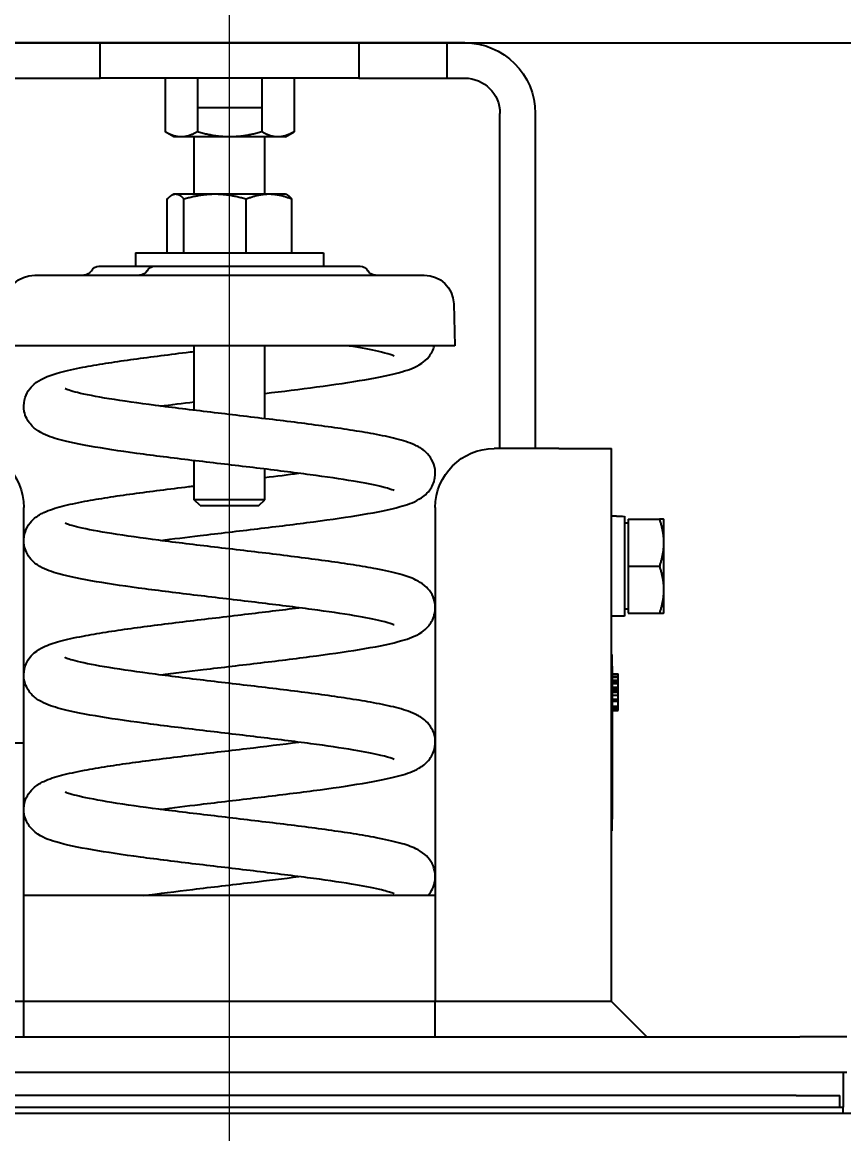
# Model space of a CAD drawing. Header units: inches. Extents: x 707 to 13003, y 909 to 9309.
# Drawn here: x 8215 to 8354.7, y 1533.2 to 1722.2 of the extents above; entities that cross this region are included whole.
import ezdxf

# ---------------------------------------------------------------- set-up
doc = ezdxf.new("R2010")
doc.units = ezdxf.units.IN
doc.header["$MEASUREMENT"] = 0
doc.linetypes.add('CENTER', pattern=[50.8, 31.75, -6.35, 6.35, -6.35])
doc.layers.add('CEN', color=1, linetype='CENTER', lineweight=15)
doc.styles.get("Standard").update_dxf_attribs({"font": 'Arial.ttf'})
doc.dimstyles.new('ISO-25', dxfattribs={"dimscale": 5, "dimtxt": 15, "dimasz": 12, "dimexe": 3, "dimexo": 3, "dimgap": 4, "dimtad": 1, "dimdsep": 46, "dimtxsty": 'Standard', "dimblk": 'OPEN30', "dimcen": 4, "dimclrd": 3, "dimclre": 3, "dimclrt": 3, "dimadec": 0, "dimazin": 0, "dimtfac": 1, "dimtmove": 0, "dimatfit": 3, "dimldrblk": 'OPEN30', "dimfxl": 1, "dimarcsym": 0})

# ---------------------------------------------------------------- blocks, each defined once
blk = doc.blocks.new('BKM-1')
at = {"color": 2}
for p, q in [((-40, 0), (-37, 0)), ((-37, 0), (-22, 0)), ((-37, -6), (-37, 0)), ((-22, 0), (-22, -6)), ((-22, 0), (22, 0)), ((22, 0), (37, 0)), ((22, -6), (22, 0)), ((-37, -6), (-40, -6)), ((-22, -6), (-37, -6)), ((-22, -6), (22, -6)), ((-10.97, -6), (-10.97, -15.15)), ((-5.48, -6), (-5.48, -11)), ((5.48, -6), (5.48, -11)), ((10.97, -6), (10.97, -15.15)), ((37, -6), (22, -6)), ((-5.48, -11), (-5.48, -15.15)), ((5.48, -11), (-5.48, -11)), ((5.48, -11), (5.48, -15.15)), ((-52, -12), (-52, -69)), ((-46, -69), (-46, -12)), ((-9.5, -16), (-10.97, -15.15)), ((-9.5, -16), (-8.23, -16)), ((-8.23, -16), (0, -16)), ((-6, -25.7), (-6, -16)), ((0, -16), (8.23, -16)), ((6, -25.7), (6, -16)), ((8.23, -16), (9.5, -16)), ((9.5, -16), (10.97, -15.15)), ((-9.5, -25.7), (-9.83, -25.89)), ((-6.7, -25.7), (-9.5, -25.7)), ((2.48, -25.7), (-6.7, -25.7)), ((9.18, -25.7), (2.48, -25.7)), ((9.5, -25.7), (9.18, -25.7)), ((9.5, -25.7), (9.83, -25.89)), ((-10.59, -35.7), (-10.59, -26.55)), ((-2.82, -35.7), (-2.82, -26.55)), ((7.77, -35.7), (7.77, -26.55)), ((10.59, -35.7), (10.59, -26.55)), ((16, -35.7), (-16, -35.7)), ((-16, -35.7), (-16, -38)), ((16, -35.7), (16, -38)), ((33.13, -39.5), (-33.13, -39.5)), ((-11.65, -38), (-22.21, -38)), ((-10.09, -38), (-11.65, -38)), ((-5.03, -38), (-10.09, -38)), ((-4.29, -38), (-5.03, -38)), ((12.72, -38), (-4.29, -38)), ((15.19, -38), (12.72, -38)), ((16.57, -38), (15.19, -38)), ((22.21, -38), (16.57, -38)), ((-38.13, -44.37), (-38.31, -51.5)), ((-38.31, -51.5), (38.31, -51.5)), ((-6, -63.91), (-6, -51.5)), ((6, -62.48), (6, -51.5)), ((-56, -69), (-65, -69)), ((-65, -163), (-65, -69)), ((-56, -69), (-45, -69)), ((6, -77.7), (6, -71.05)), ((-6, -77.7), (-6, -72.48)), ((-35, -79), (-35, -163)), ((-6, -77.7), (6, -77.7)), ((-5, -78.7), (-6, -77.7)), ((5, -78.7), (-5, -78.7)), ((5, -78.7), (6, -77.7)), ((35, -119), (35, -79)), ((-73.83, -81), (-73.83, -85)), ((-67.8, -81), (-73.12, -81)), ((-67.8, -81), (-67.8, -89)), ((-67.2, -80.51), (-67.2, -97.5)), ((-65.83, -80.5), (-65, -80.5)), ((-67.8, -81.7), (-67.2, -81.7)), ((-73.83, -85), (-73.83, -93)), ((-67.8, -89), (-73.12, -89)), ((-67.8, -89), (-67.8, -97)), ((-73.83, -93), (-73.83, -97)), ((-67.8, -96.3), (-67.2, -96.3)), ((-67.8, -97), (-73.12, -97)), ((-67.2, -97.5), (-65, -97.5)), ((-65, -104), (-65.1, -104)), ((-65.1, -106), (-65.1, -104)), ((-65.1, -107.3), (-66.1, -107.3)), ((-65.1, -107.68), (-66.1, -107.68)), ((-65.1, -106), (-65.1, -132)), ((-66.1, -107.86), (-66.1, -107.76)), ((-66.1, -108.35), (-66.1, -107.86)), ((-65.1, -107.86), (-66.1, -107.86)), ((-65.1, -108.35), (-66.1, -108.35)), ((-65.1, -108.72), (-66.1, -108.72)), ((-66.1, -108.92), (-66.1, -108.8)), ((-65.1, -108.92), (-66.1, -108.92)), ((-65.1, -108.94), (-66.1, -108.94)), ((-66.1, -109.55), (-66.1, -108.94)), ((-65.1, -109.55), (-66.1, -109.55)), ((-65.1, -109.93), (-66.1, -109.93)), ((-66.1, -110.12), (-66.1, -110.02)), ((-66.1, -110.44), (-66.1, -110.12)), ((-65.1, -110.12), (-66.1, -110.12)), ((-65.1, -110.44), (-66.1, -110.44)), ((-66.1, -110.93), (-66.1, -110.85)), ((-65.1, -110.93), (-66.1, -110.93)), ((-65.1, -111.59), (-66.1, -111.59)), ((-65.1, -111.92), (-66.1, -111.92)), ((-65.1, -112.79), (-66.1, -112.79)), ((-66.1, -113.07), (-66.1, -112.99)), ((-65.1, -112.99), (-66.1, -112.99)), ((-66.1, -113.31), (-66.1, -113.07)), ((-65.1, -113.07), (-66.1, -113.07)), ((-66.1, -113.54), (-66.1, -113.31)), ((-65.1, -113.31), (-66.1, -113.31)), ((-65.1, -113.54), (-66.1, -113.54)), ((35, -163), (35, -119)), ((53, -119), (35, -119)), ((-65.1, -134), (-65.1, -132)), ((-65, -134), (-65.1, -134)), ((-35, -145), (35, -145)), ((-65, -163), (-71, -169)), ((-65, -163), (-56, -163)), ((-56, -163), (-35, -163)), ((-35, -163), (35, -163)), ((-35, -169), (-35, -163)), ((35, -169), (35, -163)), ((35, -163), (56, -163)), ((-105, -169), (-97, -169)), ((97, -169), (-97, -169)), ((-97, -175), (-105, -175)), ((-104.38, -175), (-104.38, -181)), ((97, -175), (-97, -175)), ((-96.38, -179), (-103.8, -179)), ((-103.8, -181), (-103.8, -179)), ((-96.38, -179), (95.62, -179)), ((-103.8, -181), (-104.38, -181)), ((-104.38, -182), (-104.38, -181)), ((103.03, -181), (-103.8, -181)), ((103.62, -182), (-104.38, -182))]:
    blk.add_line(p, q, dxfattribs=at)
for centre, radius, start, end in [((-40, -12), 12, 90, 180), ((-40, -12), 6, 90, 180), ((-33.13, -44.5), 5, 90, 178.5), ((-24.81, -38), 1.5, 270, 330), ((-22.21, -39.5), 1.5, 90, 150), ((12.72, -39.5), 1.5, 30, 90), ((15.32, -38), 1.5, 210, 270), ((22.21, -39.5), 1.5, 30, 90), ((24.81, -38), 1.5, 210, 270), ((33.13, -44.5), 5, 1.5, 90), ((-45, -79), 10, 0, 90), ((45, -79), 10, 90, 180)]:
    blk.add_arc(centre, radius, start, end, dxfattribs=at)
blk.add_ellipse((-65.83, -89), major_axis=(-23.35, 0), ratio=0.36397, start_param=4.712389, end_param=4.771246, dxfattribs=at)
for points, weights in [([(-10.97, -15.15), (-9.5, -16), (-8.23, -16)], [1, 1.0379548493, 1]), ([(-8.23, -16), (-6.95, -16), (-5.48, -15.15)], [1, 1.0379548493, 1]), ([(-5.48, -15.15), (-2.55, -16), (0, -16)], [1, 1.0379548493, 1]), ([(0, -16), (2.55, -16), (5.48, -15.15)], [1, 1.0379548493, 1]), ([(5.48, -15.15), (6.95, -16), (8.23, -16)], [1, 1.0379548493, 1]), ([(8.23, -16), (9.5, -16), (10.97, -15.15)], [1, 1.0379548493, 1]), ([(-6.7, -25.7), (-8.51, -25.7), (-10.59, -26.55)], [1, 1.0379548493, 1]), ([(-10.59, -26.55), (-10.19, -26.1), (-9.83, -25.89)], [1, 1.01981576443, 1.01894039046]), ([(-2.82, -26.55), (-4.9, -25.7), (-6.7, -25.7)], [1, 1.0379548493, 1]), ([(2.48, -25.7), (0.02, -25.7), (-2.82, -26.55)], [1, 1.0379548493, 1]), ([(7.77, -26.55), (4.94, -25.7), (2.48, -25.7)], [1, 1.0379548493, 1]), ([(9.18, -25.7), (8.53, -25.7), (7.77, -26.55)], [1, 1.0379548493, 1]), ([(10.59, -26.55), (9.84, -25.7), (9.18, -25.7)], [1, 1.0379548493, 1]), ([(-73.12, -81), (-73.83, -83.14), (-73.83, -85)], [1, 1.0379548493, 1]), ([(-73.83, -81), (-73.83, -81), (-73.12, -81)], [1, 1.0379548493, 1]), ([(-73.83, -85), (-73.83, -86.86), (-73.12, -89)], [1, 1.0379548493, 1]), ([(-73.12, -89), (-73.83, -91.14), (-73.83, -93)], [1, 1.0379548493, 1]), ([(-73.83, -93), (-73.83, -94.86), (-73.12, -97)], [1, 1.0379548493, 1]), ([(-73.12, -97), (-73.83, -97), (-73.83, -97)], [1, 1.0379548493, 1])]:
    blk.add_rational_spline(points, weights, degree=2, dxfattribs=at)
for points, knots in [([(-6, -59.62), (-9.05, -59.25), (-12.03, -58.88), (-17.82, -58.11), (-20.6, -57.7), (-25.52, -56.86), (-27.62, -56.43), (-30.53, -55.57), (-31.51, -55.28), (-33.07, -54.22), (-33.5, -53.88), (-34.29, -52.89), (-34.66, -52.27), (-34.85, -51.5)], [31.934825, 31.934825, 31.934825, 31.934825, 32.236675, 32.236675, 32.565761, 32.565761, 32.910862, 32.910862, 33.151815, 33.151815, 33.231448, 33.231448, 33.295749, 33.295749, 33.295749, 33.295749]), ([(-27.98, -53.27), (-27.98, -53.27), (-27.87, -53.21), (-27.3, -53), (-26.66, -52.81), (-24.67, -52.33), (-23.12, -52.02), (-20.87, -51.64), (-20.44, -51.57), (-19.99, -51.5)], [33.5500459, 33.5500459, 33.5500459, 33.5500459, 33.6506262, 33.6506262, 33.8358363, 33.8358363, 34.0993628, 34.0993628, 34.1600279, 34.1600279, 34.1600279, 34.1600279]), ([(-27.98, -76.13), (-27.98, -76.13), (-27.85, -76.07), (-27.24, -75.84), (-26.58, -75.65), (-24.52, -75.15), (-22.93, -74.84), (-18.94, -74.18), (-16.45, -73.81), (-10.9, -73.07), (-7.81, -72.69), (-1.41, -71.92), (1.92, -71.53), (8.46, -70.75), (11.68, -70.36), (17.69, -69.56), (20.47, -69.15), (25.42, -68.31), (27.52, -67.88), (30.43, -67.04), (31.41, -66.74), (32.97, -65.72), (33.45, -65.37), (34.33, -64.26), (34.74, -63.56), (35.03, -62.05), (35.02, -61.36), (34.75, -60.14), (34.51, -59.61), (33.91, -58.68), (33.55, -58.32), (32.67, -57.56), (32.18, -57.29), (30.82, -56.63), (29.95, -56.34), (27.78, -55.74), (26.46, -55.45), (23.76, -54.94), (22.46, -54.71), (19.72, -54.28), (18.3, -54.07), (13.89, -53.46), (10.68, -53.05), (6.91, -52.59), (6.46, -52.54), (6, -52.49)], [27.266861, 27.266861, 27.266861, 27.266861, 27.372921, 27.372921, 27.56142, 27.56142, 27.827204, 27.827204, 28.130204, 28.130204, 28.445651, 28.445651, 28.766086, 28.766086, 29.089941, 29.089941, 29.418906, 29.418906, 29.763515, 29.763515, 30.000894, 30.000894, 30.090227, 30.090227, 30.16121, 30.16121, 30.210568, 30.210568, 30.260295, 30.260295, 30.322788, 30.322788, 30.428753, 30.428753, 30.625608, 30.625608, 30.851946, 30.851946, 31.030272, 31.030272, 31.199534, 31.199534, 31.53063, 31.53063, 31.57565, 31.57565, 31.57565, 31.57565]), ([(11.77, -84.62), (9.62, -84.34), (7.35, -84.07), (1.8, -83.4), (-1.52, -83.01), (-8.08, -82.23), (-11.3, -81.83), (-17.34, -81.03), (-20.15, -80.63), (-25.14, -79.79), (-27.28, -79.36), (-30.19, -78.54), (-31.16, -78.24), (-32.78, -77.3), (-33.41, -76.91), (-34.43, -75.52), (-34.8, -74.81), (-35.04, -73.34), (-35.01, -72.66), (-34.71, -71.45), (-34.45, -70.94), (-33.83, -70.02), (-33.47, -69.67), (-32.56, -68.92), (-32.05, -68.65), (-30.54, -67.94), (-29.52, -67.63), (-27.18, -67.04), (-25.9, -66.77), (-23.26, -66.28), (-21.94, -66.06), (-19.18, -65.63), (-17.74, -65.42), (-13.28, -64.81), (-10.06, -64.4), (-3.46, -63.61), (-0.09, -63.21), (6.46, -62.43), (9.65, -62.04), (15.5, -61.28), (18.17, -60.9), (22.66, -60.17), (24.52, -59.81), (26.45, -59.34), (26.93, -59.21), (27.59, -58.99), (27.81, -58.91), (27.96, -58.84), (27.98, -58.83), (27.98, -58.83)], [25.059919, 25.059919, 25.059919, 25.059919, 25.29135, 25.29135, 25.611639, 25.611639, 25.935349, 25.935349, 26.264016, 26.264016, 26.60744, 26.60744, 26.836693, 26.836693, 26.956067, 26.956067, 27.023292, 27.023292, 27.072242, 27.072242, 27.122433, 27.122433, 27.186444, 27.186444, 27.298477, 27.298477, 27.524378, 27.524378, 27.734325, 27.734325, 27.910847, 27.910847, 28.079457, 28.079457, 28.409916, 28.409916, 28.734372, 28.734372, 29.055335, 29.055335, 29.371684, 29.371684, 29.676569, 29.676569, 29.808077, 29.808077, 29.915005, 29.915005, 29.960429, 29.960429, 29.960429, 29.960429]), ([(-27.98, -98.99), (-27.98, -98.99), (-27.86, -98.93), (-27.29, -98.72), (-26.65, -98.52), (-24.65, -98.04), (-23.1, -97.73), (-19.17, -97.07), (-16.71, -96.71), (-11.2, -95.97), (-8.13, -95.59), (-1.74, -94.82), (1.58, -94.43), (8.14, -93.65), (11.36, -93.25), (17.4, -92.46), (20.2, -92.05), (25.19, -91.21), (27.32, -90.78), (30.23, -89.96), (31.2, -89.66), (32.8, -88.71), (33.41, -88.33), (34.41, -86.99), (34.78, -86.28), (35.04, -84.8), (35.01, -84.12), (34.72, -82.91), (34.47, -82.39), (33.85, -81.47), (33.49, -81.12), (32.59, -80.36), (32.09, -80.1), (30.61, -79.4), (29.63, -79.1), (27.34, -78.5), (26.05, -78.23), (23.4, -77.73), (22.09, -77.51), (19.34, -77.08), (17.9, -76.87), (13.46, -76.26), (10.24, -75.85), (6.61, -75.42), (6.31, -75.38), (6, -75.34)], [20.983675, 20.983675, 20.983675, 20.983675, 21.084859, 21.084859, 21.270434, 21.270434, 21.534214, 21.534214, 21.836508, 21.836508, 22.15171, 22.15171, 22.472021, 22.472021, 22.795754, 22.795754, 23.124465, 23.124465, 23.468066, 23.468066, 23.698488, 23.698488, 23.812693, 23.812693, 23.880776, 23.880776, 23.929822, 23.929822, 23.979891, 23.979891, 24.043506, 24.043506, 24.153935, 24.153935, 24.372125, 24.372125, 24.585802, 24.585802, 24.762819, 24.762819, 24.931611, 24.931611, 25.26225, 25.26225, 25.292465, 25.292465, 25.292465, 25.292465]), ([(11.77, -107.48), (9.45, -107.18), (7, -106.88), (1.25, -106.19), (-2.08, -105.8), (-8.62, -105.02), (-11.83, -104.62), (-17.82, -103.82), (-20.6, -103.42), (-25.53, -102.57), (-27.62, -102.14), (-30.53, -101.29), (-31.51, -101), (-33.07, -99.93), (-33.5, -99.6), (-34.33, -98.56), (-34.73, -97.85), (-35.03, -96.34), (-35.02, -95.66), (-34.76, -94.43), (-34.51, -93.9), (-33.91, -92.97), (-33.55, -92.61), (-32.67, -91.85), (-32.19, -91.58), (-30.83, -90.92), (-29.97, -90.64), (-27.81, -90.04), (-26.48, -89.74), (-23.78, -89.22), (-22.47, -89), (-19.74, -88.57), (-18.32, -88.36), (-13.91, -87.75), (-10.7, -87.34), (-4.13, -86.54), (-0.76, -86.15), (5.82, -85.37), (9.03, -84.98), (14.95, -84.21), (17.66, -83.83), (22.27, -83.1), (24.18, -82.74), (26.22, -82.26), (26.74, -82.12), (27.48, -81.89), (27.73, -81.8), (27.94, -81.71), (27.98, -81.69), (27.98, -81.69)], [18.776734, 18.776734, 18.776734, 18.776734, 19.025943, 19.025943, 19.346437, 19.346437, 19.67035, 19.67035, 19.999437, 19.999437, 20.344543, 20.344543, 20.585528, 20.585528, 20.66508, 20.66508, 20.736263, 20.736263, 20.785641, 20.785641, 20.835347, 20.835347, 20.897774, 20.897774, 21.003478, 21.003478, 21.199101, 21.199101, 21.426297, 21.426297, 21.604693, 21.604693, 21.77398, 21.77398, 22.1051, 22.1051, 22.429822, 22.429822, 22.751016, 22.751016, 23.067783, 23.067783, 23.373907, 23.373907, 23.507879, 23.507879, 23.618903, 23.618903, 23.677243, 23.677243, 23.677243, 23.677243]), ([(-27.98, -121.84), (-27.98, -121.85), (-27.86, -121.78), (-27.26, -121.56), (-26.59, -121.37), (-24.55, -120.88), (-22.97, -120.57), (-19, -119.9), (-16.52, -119.54), (-10.97, -118.8), (-7.89, -118.42), (-1.49, -117.65), (1.84, -117.26), (8.38, -116.48), (11.6, -116.08), (17.61, -115.28), (20.4, -114.88), (25.36, -114.03), (27.47, -113.6), (30.38, -112.77), (31.35, -112.47), (32.93, -111.47), (33.43, -111.12), (34.34, -109.96), (34.74, -109.25), (35.03, -107.75), (35.02, -107.07), (34.75, -105.84), (34.5, -105.32), (33.9, -104.38), (33.54, -104.02), (32.66, -103.27), (32.17, -103), (30.79, -102.33), (29.91, -102.05), (27.73, -101.45), (26.41, -101.16), (23.72, -100.64), (22.42, -100.42), (19.68, -99.99), (18.26, -99.78), (13.84, -99.16), (10.63, -98.76), (4.05, -97.96), (0.68, -97.57), (-5.78, -96.8), (-8.88, -96.42), (-11.77, -96.05)], [14.70049, 14.70049, 14.70049, 14.70049, 14.805323, 14.805323, 14.99309, 14.99309, 15.258378, 15.258378, 15.561204, 15.561204, 15.87659, 15.87659, 16.196995, 16.196995, 16.52082, 16.52082, 16.84972, 16.84972, 17.194071, 17.194071, 17.429625, 17.429625, 17.524631, 17.524631, 17.5952, 17.5952, 17.644515, 17.644515, 17.694284, 17.694284, 17.75692, 17.75692, 17.863445, 17.863445, 18.062946, 18.062946, 18.287494, 18.287494, 18.465665, 18.465665, 18.634873, 18.634873, 18.965916, 18.965916, 19.290609, 19.290609, 19.600997, 19.600997, 19.600997, 19.600997]), ([(11.77, -130.34), (9.62, -130.06), (7.35, -129.78), (1.8, -129.11), (-1.52, -128.72), (-8.08, -127.94), (-11.3, -127.55), (-17.34, -126.75), (-20.15, -126.34), (-25.14, -125.5), (-27.28, -125.07), (-30.19, -124.26), (-31.16, -123.95), (-32.78, -123.02), (-33.41, -122.63), (-34.43, -121.23), (-34.8, -120.53), (-35.04, -119.05), (-35.01, -118.37), (-34.71, -117.17), (-34.45, -116.65), (-33.83, -115.73), (-33.47, -115.38), (-32.56, -114.63), (-32.05, -114.36), (-30.54, -113.66), (-29.52, -113.35), (-27.17, -112.75), (-25.9, -112.48), (-23.25, -111.99), (-21.94, -111.77), (-19.18, -111.34), (-17.74, -111.13), (-13.28, -110.52), (-10.06, -110.12), (-3.46, -109.32), (-0.09, -108.93), (6.46, -108.15), (9.65, -107.76), (15.5, -106.99), (18.17, -106.61), (22.66, -105.88), (24.52, -105.53), (26.45, -105.06), (26.93, -104.92), (27.59, -104.71), (27.81, -104.62), (27.96, -104.56), (27.98, -104.54), (27.98, -104.54)], [12.493548, 12.493548, 12.493548, 12.493548, 12.724964, 12.724964, 13.045252, 13.045252, 13.368963, 13.368963, 13.697629, 13.697629, 14.041052, 14.041052, 14.270296, 14.270296, 14.389712, 14.389712, 14.456929, 14.456929, 14.505879, 14.505879, 14.556071, 14.556071, 14.620085, 14.620085, 14.732131, 14.732131, 14.9581, 14.9581, 15.168016, 15.168016, 15.344534, 15.344534, 15.513142, 15.513142, 15.843599, 15.843599, 16.168054, 16.168054, 16.489017, 16.489017, 16.805365, 16.805365, 17.110247, 17.110247, 17.241748, 17.241748, 17.348666, 17.348666, 17.394058, 17.394058, 17.394058, 17.394058]), ([(-66.1, -107.68), (-66.1, -107.62), (-66.1, -107.55), (-66.1, -107.43), (-66.1, -107.36), (-66.1, -107.3)], [-0.06108796, -0.06108796, -0.06108796, -0.06108796, -0.03130436, -0.03130436, 0, 0, 0, 0]), ([(-66.1, -107.76), (-66.1, -107.75), (-66.1, -107.74), (-66.1, -107.73), (-66.1, -107.72), (-66.1, -107.7), (-66.1, -107.69), (-66.1, -107.68)], [-0.01063441, -0.01063441, -0.01063441, -0.01063441, -0.00801829, -0.00801829, -0.0053211, -0.0053211, 0, 0, 0, 0]), ([(-66.1, -108.72), (-66.1, -108.66), (-66.1, -108.6), (-66.1, -108.48), (-66.1, -108.41), (-66.1, -108.35)], [-0.06002151, -0.06002151, -0.06002151, -0.06002151, -0.03079252, -0.03079252, 0, 0, 0, 0]), ([(-66.1, -108.8), (-66.1, -108.79), (-66.1, -108.79), (-66.1, -108.77), (-66.1, -108.76), (-66.1, -108.74), (-66.1, -108.73), (-66.1, -108.72)], [-0.01063441, -0.01063441, -0.01063441, -0.01063441, -0.00801829, -0.00801829, -0.0053211, -0.0053211, 0, 0, 0, 0]), ([(-66.1, -108.94), (-66.1, -108.94), (-66.1, -108.93), (-66.1, -108.92), (-66.1, -108.92), (-66.1, -108.92)], [-0.05823526, -0.05823526, -0.05823526, -0.05823526, -0.03745111, -0.03745111, 0, 0, 0, 0]), ([(-66.1, -109.93), (-66.1, -109.87), (-66.1, -109.8), (-66.1, -109.68), (-66.1, -109.62), (-66.1, -109.55)], [-0.06241866, -0.06241866, -0.06241866, -0.06241866, -0.03212065, -0.03212065, 0, 0, 0, 0]), ([(-66.1, -110.02), (-66.1, -110.01), (-66.1, -110), (-66.1, -109.99), (-66.1, -109.98), (-66.1, -109.96), (-66.1, -109.94), (-66.1, -109.93)], [-0.01239984, -0.01239984, -0.01239984, -0.01239984, -0.00967786, -0.00967786, -0.00678637, -0.00678637, 0, 0, 0, 0]), ([(-66.1, -110.85), (-66.1, -110.84), (-66.1, -110.84), (-66.1, -110.83), (-66.1, -110.83), (-66.1, -110.81), (-66.1, -110.8), (-66.1, -110.76), (-66.1, -110.73), (-66.1, -110.62), (-66.1, -110.52), (-66.1, -110.44)], [-0.07318125, -0.07318125, -0.07318125, -0.07318125, -0.07138845, -0.07138845, -0.06921795, -0.06921795, -0.06355324, -0.06355324, -0.04729579, -0.04729579, 0, 0, 0, 0]), ([(-66.1, -111.2), (-66.1, -111.15), (-66.1, -111.11), (-66.1, -111.02), (-66.1, -110.97), (-66.1, -110.93)], [-0.06126849, -0.06126849, -0.06126849, -0.06126849, -0.02967202, -0.02967202, -0.00458382, -0.00458382, -0.00458382, -0.00458382]), ([(-66.1, -111.43), (-66.1, -111.4), (-66.1, -111.36), (-66.1, -111.28), (-66.1, -111.24), (-66.1, -111.2)], [-0.05919002, -0.05919002, -0.05919002, -0.05919002, -0.02965039, -0.02965039, 0, 0, 0, 0]), ([(-66.1, -111.59), (-66.1, -111.57), (-66.1, -111.54), (-66.1, -111.49), (-66.1, -111.46), (-66.1, -111.43)], [-0.04896831, -0.04896831, -0.04896831, -0.04896831, -0.02442723, -0.02442723, 0, 0, 0, 0]), ([(-66.1, -111.92), (-66.1, -111.87), (-66.1, -111.82), (-66.1, -111.71), (-66.1, -111.65), (-66.1, -111.59)], [-0.04329262, -0.04329262, -0.04329262, -0.04329262, -0.02247024, -0.02247024, 0, 0, 0, 0]), ([(-66.1, -112.41), (-66.1, -112.33), (-66.1, -112.25), (-66.1, -112.08), (-66.1, -112), (-66.1, -111.92)], [-0.07822973, -0.07822973, -0.07822973, -0.07822973, -0.03563086, -0.03563086, 0, 0, 0, 0]), ([(-66.1, -112.79), (-66.1, -112.74), (-66.1, -112.69), (-66.1, -112.57), (-66.1, -112.49), (-66.1, -112.41)], [-0.08376464, -0.08376464, -0.08376464, -0.08376464, -0.04353911, -0.04353911, 0, 0, 0, 0]), ([(-66.1, -112.99), (-66.1, -112.97), (-66.1, -112.95), (-66.1, -112.88), (-66.1, -112.84), (-66.1, -112.79)], [-0.06999056, -0.06999056, -0.06999056, -0.06999056, -0.03497402, -0.03497402, 0, 0, 0, 0]), ([(-27.98, -144.7), (-27.98, -144.7), (-27.83, -144.63), (-27.15, -144.39), (-26.44, -144.18), (-24.28, -143.68), (-22.64, -143.36), (-18.54, -142.69), (-16.01, -142.32), (-10.39, -141.58), (-7.28, -141.2), (-0.85, -140.43), (2.48, -140.04), (9.01, -139.26), (12.21, -138.86), (18.17, -138.06), (20.92, -137.65), (25.8, -136.81), (27.86, -136.37), (30.78, -135.49), (31.77, -135.23), (33.36, -133.96), (33.69, -133.66), (34.39, -132.73), (34.77, -132.02), (35.04, -130.54), (35.02, -129.85), (34.73, -128.64), (34.47, -128.12), (33.86, -127.2), (33.5, -126.84), (32.61, -126.09), (32.1, -125.82), (30.66, -125.13), (29.7, -124.83), (27.43, -124.24), (26.14, -123.96), (23.48, -123.46), (22.17, -123.24), (19.42, -122.81), (17.99, -122.6), (13.55, -121.98), (10.34, -121.58), (3.75, -120.78), (0.38, -120.39), (-5.98, -119.63), (-8.97, -119.27), (-11.77, -118.91)], [8.417305, 8.417305, 8.417305, 8.417305, 8.531698, 8.531698, 8.725087, 8.725087, 8.99409, 8.99409, 9.298208, 9.298208, 9.614049, 9.614049, 9.934688, 9.934688, 10.258751, 10.258751, 10.588159, 10.588159, 10.934592, 10.934592, 11.185794, 11.185794, 11.245266, 11.245266, 11.31387, 11.31387, 11.362974, 11.362974, 11.412974, 11.412974, 11.476364, 11.476364, 11.585889, 11.585889, 11.799729, 11.799729, 12.015688, 12.015688, 12.19298, 12.19298, 12.361873, 12.361873, 12.692611, 12.692611, 13.017181, 13.017181, 13.317812, 13.317812, 13.317812, 13.317812]), ([(-33.73, -145), (-33.8, -144.93), (-33.87, -144.85), (-34.33, -144.27), (-34.73, -143.57), (-35.03, -142.06), (-35.02, -141.37), (-34.76, -140.15), (-34.51, -139.62), (-33.91, -138.68), (-33.55, -138.32), (-32.67, -137.56), (-32.19, -137.3), (-30.83, -136.63), (-29.97, -136.35), (-27.81, -135.75), (-26.48, -135.46), (-23.78, -134.94), (-22.48, -134.72), (-19.74, -134.28), (-18.32, -134.07), (-13.91, -133.46), (-10.7, -133.06), (-4.13, -132.26), (-0.76, -131.86), (5.82, -131.08), (9.03, -130.69), (14.95, -129.93), (17.66, -129.55), (22.26, -128.81), (24.18, -128.45), (26.22, -127.97), (26.74, -127.83), (27.48, -127.6), (27.73, -127.51), (27.94, -127.42), (27.98, -127.4), (27.98, -127.4)], [8.086467, 8.086467, 8.086467, 8.086467, 8.0987, 8.0987, 8.169888, 8.169888, 8.219267, 8.219267, 8.268972, 8.268972, 8.331397, 8.331397, 8.437095, 8.437095, 8.632686, 8.632686, 8.859904, 8.859904, 9.038302, 9.038302, 9.20759, 9.20759, 9.53871, 9.53871, 9.863433, 9.863433, 10.184627, 10.184627, 10.501394, 10.501394, 10.807519, 10.807519, 10.941493, 10.941493, 11.052521, 11.052521, 11.110873, 11.110873, 11.110873, 11.110873]), ([(14.66, -145), (12.01, -144.65), (9.17, -144.3), (2.99, -143.55), (-0.38, -143.16), (-6.46, -142.43), (-9.2, -142.1), (-11.77, -141.77)], [6.1461375, 6.1461375, 6.1461375, 6.1461375, 6.4341914, 6.4341914, 6.7584619, 6.7584619, 7.0346282, 7.0346282, 7.0346282, 7.0346282])]:
    blk.add_open_spline(points, degree=3, knots=knots, dxfattribs=at)
for points in [[(11.77, -61.77), (9.92, -61.53), (7.98, -61.29), (6, -61.05)], [(-6, -73.91), (-7.98, -73.67), (-9.92, -73.43), (-11.77, -73.19)]]:
    blk.add_open_spline(points, degree=3, dxfattribs=at)
blk = doc.blocks.new('_Open30')
at = {"color": 0, "linetype": 'ByBlock', "lineweight": -2}
for p, q in [((-1, 0.2679), (0, 0)), ((0, 0), (-1, -0.2679)), ((0, 0), (-1, 0))]:
    blk.add_line(p, q, dxfattribs=at)
blk = doc.blocks.new('*D204')
at = {"color": 3, "lineweight": -2, "transparency": 16777216}
for p, q in [((8340.05, 4606.69), (5894.15, 4606.69)), ((5909.15, 4546.69), (5909.15, 1416.69)), ((7100.24, 1356.69), (5894.15, 1356.69))]:
    blk.add_line(p, q, dxfattribs=at)
at = {"layer": 'Defpoints', "color": 0, "transparency": 16777216}
for p in [(8355.05, 4606.69), (5909.15, 1356.69), (7115.24, 1356.69)]:
    blk.add_point(p, dxfattribs=at)
at = {"color": 3, "lineweight": -2, "transparency": 16777216, "xscale": 60, "yscale": 60, "zscale": 60}
for p, rotation in [((5909.15, 4606.69), 90), ((5909.15, 1356.69), 270)]:
    blk.add_blockref('_Open30', p, dxfattribs=dict(at, rotation=rotation))
at = {"color": 3, "transparency": 16777216, "insert": (5839.98, 2971.69), "char_height": 75, "attachment_point": 5, "rotation": 90}
blk.add_mtext('~(3250)~', dxfattribs=at)

msp = doc.modelspace()

# ---------------------------------------------------------------- linework, layer by layer
for p, q in [((7235.239, 1718.69), (9265.239, 1718.69)), ((7235.239, 1536.69), (9265.239, 1536.69))]:
    msp.add_line(p, q)
at = {"layer": 'CEN', "ltscale": 12}
msp.add_line((8250.239, 1481.019), (8250.239, 4691.255), dxfattribs=at)

# ---------------------------------------------------------------- block references
at = {"xscale": -1}
msp.add_blockref('BKM-1', (8250.239, 1718.69), dxfattribs=at)

# ---------------------------------------------------------------- dimensions: what is measured, and where the dimension line sits
dim = msp.add_linear_dim(base=(5909.148, 1356.69), p1=(8355.049, 4606.69), p2=(7115.239, 1356.69), angle=90, text='~(<>)~', dimstyle='ISO-25')
dim.commit()
dim.dimension.update_dxf_attribs({"geometry": '*D204', "text_midpoint": (5909.148, 2971.69), "dimtype": 160})

doc.saveas('drawing.dxf')
